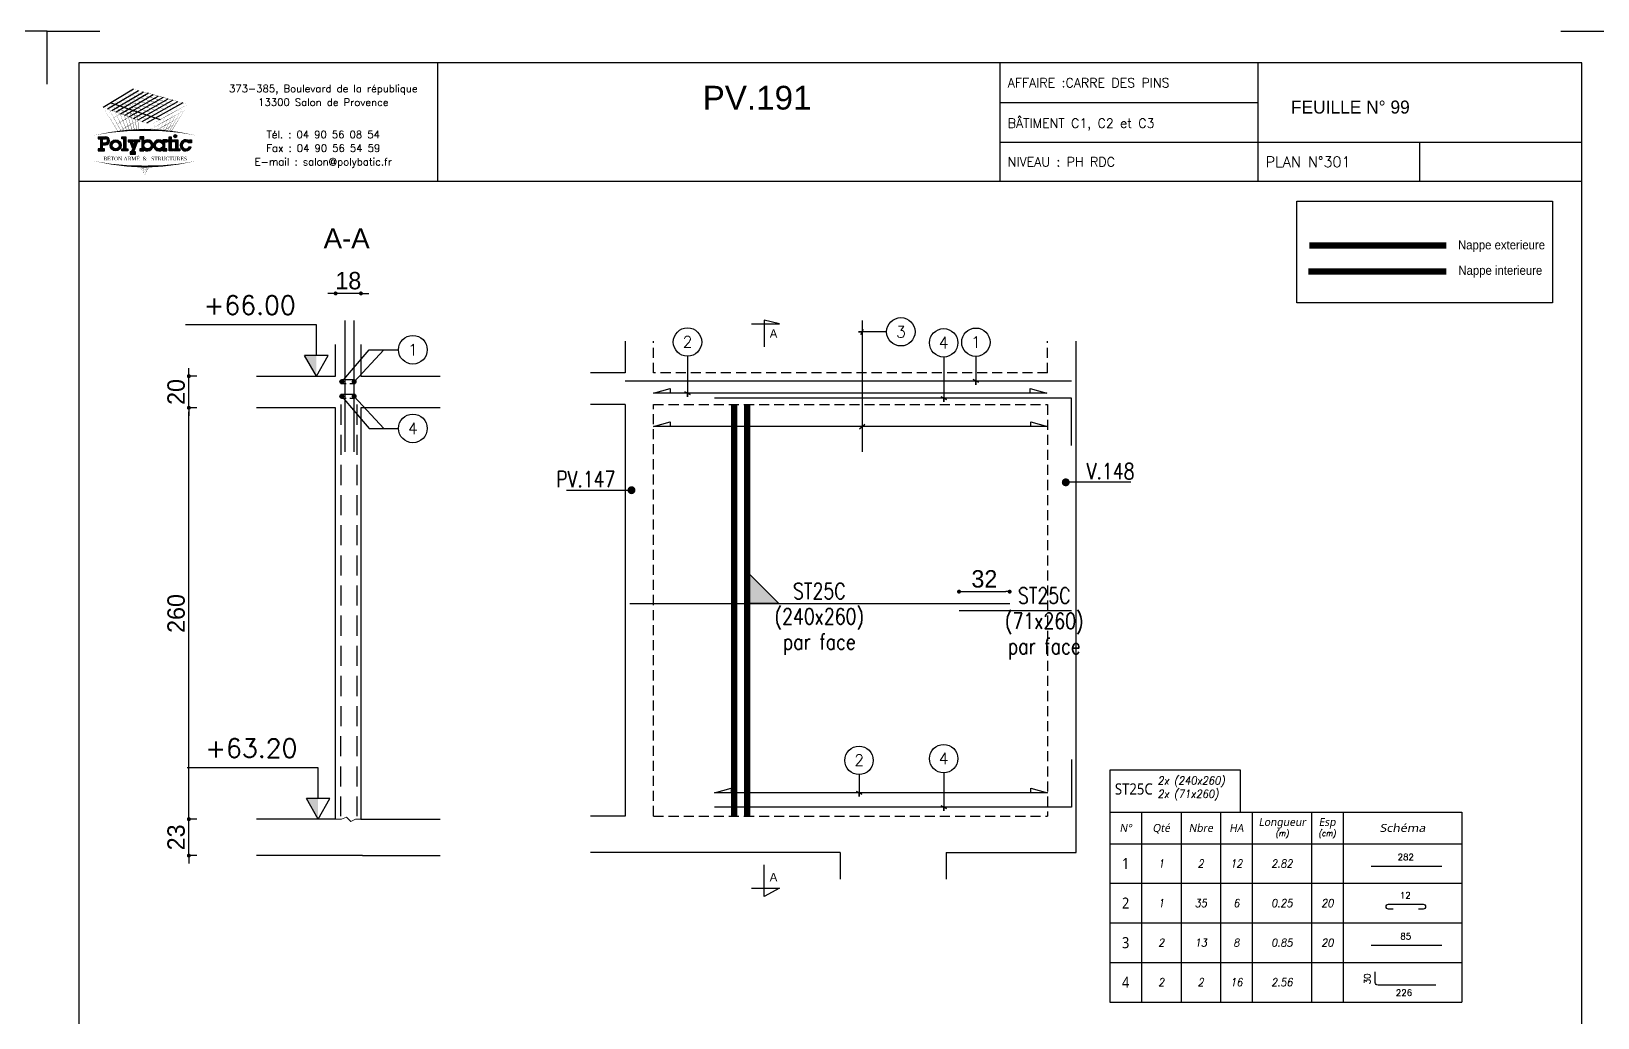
# Model space of a CAD drawing. Header units: metres. Extents: x -5618 to 118954, y -306 to 4637.
# Drawn here: x 100476 to 101466, y 970 to 1594 of the extents above; entities that cross this region are included whole.
import ezdxf
from ezdxf.enums import TextEntityAlignment as Align

# ---------------------------------------------------------------- set-up
doc = ezdxf.new("R2010")
doc.units = ezdxf.units.M
doc.linetypes.add('CACHE', pattern=[9.525, 6.35, -3.175])
doc.linetypes.add('CACHEX2', pattern=[19.05, 12.7, -6.35])
for name, color, linetype in [('COTATION', 1, 'Continuous'), ('GO-CARTOUCHE', 7, 'Continuous'), ('GO-FER-HA', 140, 'Continuous'), ('GO-TEXTE', 9, 'Continuous'), ('GO-TEXTE-FER', 3, 'Continuous'), ('K_ENT_M_Building_V.76', 7, 'Continuous'), ('STR_COTATION', 1, 'Continuous'), ('STR_TS', 22, 'Continuous'), ('STR_TS_TXT', 7, 'Continuous'), ('STR_VOI-POT', 6, 'Continuous')]:
    doc.layers.add(name, color=color, linetype=linetype)
doc.layers.add('Kofragna_forma', color=7, linetype='Continuous', lineweight=70)
doc.styles.add('ARIAL', font='ARIAL.TTF')
doc.styles.add('GrDimensions', font='simplex.shx')
doc.styles.add('Lucida', font='LSANSI.TTF')
doc.styles.add('POLYBATIC', font='TIMES.TTF')
doc.styles.add('schéma', font='simplex.shx')
doc.styles.add('Tableau', font='romans.shx', dxfattribs={"width": 0.9, "oblique": 10})
doc.styles.add('Tableau2', font='trebuc.TTF', dxfattribs={"width": 0.9, "oblique": 10})
doc.styles.add('TEXTE', font='romans.shx')
doc.styles.add('TEXTE TS', font='romans.shx', dxfattribs={"width": 0.7, "oblique": 15})
doc.styles.add('TEXTEBA', font='ARIAL.TTF')
doc.dimstyles.new('COUPE-20', dxfattribs={"dimscale": 0.5, "dimtxt": 22, "dimasz": 5, "dimexe": 0.05, "dimexo": 0, "dimgap": 5, "dimtad": 1, "dimdec": 0, "dimdsep": 46, "dimtxsty": 'Standard', "dimblk1": 'DOT', "dimblk2": 'DOT', "dimsah": 1, "dimcen": 0, "dimdle": 150, "dimclrd": 1, "dimclre": 1, "dimclrt": 7, "dimadec": 0, "dimazin": 0, "dimtfac": 1, "dimtdec": 0, "dimtix": 1, "dimtmove": 2, "dimatfit": 3, "dimldrblk": 'DOT', "dimfxl": 0, "dimtvp": 1, "dimtolj": 1, "dimtzin": 0, "dimarcsym": 0})

# ---------------------------------------------------------------- blocks, each defined once
blk = doc.blocks.new('A$C492E529B')
for color, points in [(140, [(1.413, 0.725, 1), (1.563, 0.725, 1)]), (256, [(-0.938, 0.7), (-1.138, 0.7), (-1.138, 0.6), (-1.038, 0.6), (-1.038, 0.1), (-1.138, 0.1), (-1.138, 0), (-0.838, 0), (-0.838, 0.1), (-0.938, 0.1)]), (256, [(-0.367, 0.45), (-0.268, 0.45), (-0.268, 0.55), (-0.523, 0.55), (-0.523, 0.45), (-0.473, 0.45), (-0.543, 0.253), (-0.612, 0.45), (-0.562, 0.45), (-0.562, 0.55), (-0.818, 0.55), (-0.818, 0.45), (-0.718, 0.45), (-0.595, 0.101), (-0.648, -0.05), (-0.718, -0.05), (-0.718, -0.15), (-0.468, -0.15), (-0.468, -0.05), (-0.543, -0.05)]), (256, [(1.393, 0.55), (1.292, 0.55), (1.292, 0.7), (1.193, 0.7), (1.193, 0.55), (1.093, 0.55), (1.093, 0.45), (1.193, 0.45), (1.193, 0), (1.393, 0), (1.393, 0.1), (1.292, 0.1), (1.292, 0.45), (1.393, 0.45)]), (256, [(1.613, 0.55), (1.413, 0.55), (1.413, 0.45), (1.513, 0.45), (1.513, 0.1), (1.413, 0.1), (1.413, 0), (1.712, 0), (1.712, 0.1), (1.613, 0.1)]), (256, [(2.13, 0.4), (2.283, 0.4), (2.283, 0.55), (2.183, 0.55), (2.183, 0.487, 3.359496), (2.272, 0.2), (2.166, 0.2, -3.125802)])]:
    blk.add_hatch(color=color).paths.add_polyline_path(points)
h = blk.add_hatch(color=256)
h.paths.add_polyline_path([(-1.983, 0.1), (-2.083, 0.1), (-2.083, 0.3), (-1.933, 0.3, 1), (-1.933, 0.7), (-2.283, 0.7), (-2.283, 0.6), (-2.183, 0.6), (-2.183, 0.1), (-2.283, 0.1), (-2.283, 0), (-1.983, 0)])
h.paths.add_polyline_path([(-2.083, 0.4), (-2.083, 0.6), (-1.933, 0.6, -1), (-1.933, 0.4)], flags=16)
h = blk.add_hatch(color=256)
h.paths.add_polyline_path([(-1.158, 0.275, 1), (-1.708, 0.275, 1)])
h.paths.add_polyline_path([(-1.608, 0.275, -1), (-1.258, 0.275, -1)], flags=16)
h = blk.add_hatch(color=256)
h.paths.add_polyline_path([(-0.047, 0.487), (-0.047, 0.7), (-0.248, 0.7), (-0.248, 0.6), (-0.147, 0.6), (-0.147, 0.1), (-0.248, 0.1), (-0.248, 0), (-0.047, 0), (-0.047, 0.063, 2.12132)])
h.paths.add_polyline_path([(-0.047, 0.275, -1), (0.303, 0.275, -1)], flags=16)
h = blk.add_hatch(color=256)
h.paths.add_polyline_path([(1.073, 0.1), (0.973, 0.1), (0.973, 0.45), (1.073, 0.45), (1.073, 0.55), (0.873, 0.55), (0.873, 0.487, 2.12132), (0.873, 0.063), (0.873, 0), (1.073, 0)])
h.paths.add_polyline_path([(0.523, 0.275, -1), (0.873, 0.275, -1)], flags=16)
for p, q in [((-0.595, 0.101), (-0.718, 0.45)), ((-0.648, -0.05), (-0.595, 0.101)), ((-0.543, 0.253), (-0.612, 0.45)), ((-0.543, -0.05), (-0.367, 0.45)), ((-0.543, 0.253), (-0.473, 0.45)), ((0.873, 0.55), (0.873, 0.487)), ((1.073, 0.55), (0.873, 0.55)), ((0.873, 0.063), (0.873, 0)), ((0.973, 0.1), (0.973, 0.45)), ((0.973, 0.45), (1.073, 0.45)), ((1.073, 0.1), (0.973, 0.1)), ((1.073, 0.45), (1.073, 0.55)), ((1.073, 0), (1.073, 0.1)), ((2.166, 0.2), (2.272, 0.2)), ((0.873, 0), (1.073, 0))]:
    blk.add_line(p, q)
for points in [[(-2.283, 0.7), (-1.933, 0.7)], [(-2.283, 0.7), (-2.283, 0.6), (-2.183, 0.6), (-2.183, 0.1), (-2.283, 0.1), (-2.283, 0), (-1.983, 0), (-1.983, 0.1), (-2.083, 0.1), (-2.083, 0.3), (-1.933, 0.3)], [(-2.083, 0.4), (-2.083, 0.6), (-1.933, 0.6)], [(-2.083, 0.4), (-1.933, 0.4)], [(-1.138, 0.7), (-0.938, 0.7), (-0.938, 0.1), (-0.838, 0.1), (-0.838, 0), (-1.138, 0), (-1.138, 0.1), (-1.038, 0.1), (-1.038, 0.6), (-1.138, 0.6), (-1.138, 0.7)], [(-0.818, 0.55), (-0.562, 0.55)], [(-0.818, 0.55), (-0.818, 0.45), (-0.718, 0.45)], [(-0.612, 0.45), (-0.562, 0.45), (-0.562, 0.55)], [(-0.523, 0.55), (-0.268, 0.55), (-0.268, 0.45), (-0.367, 0.45)], [(-0.473, 0.45), (-0.523, 0.45), (-0.523, 0.55)], [(-0.248, 0.7), (-0.248, 0.6), (-0.147, 0.6), (-0.147, 0.1), (-0.248, 0.1), (-0.248, 0), (-0.047, 0), (-0.047, 0.063)], [(-0.047, 0.487), (-0.047, 0.7), (-0.248, 0.7)], [(1.093, 0.55), (1.193, 0.55), (1.193, 0.7), (1.292, 0.7), (1.292, 0.55), (1.393, 0.55), (1.393, 0.45), (1.292, 0.45), (1.292, 0.1), (1.393, 0.1), (1.393, 0), (1.193, 0), (1.193, 0.45), (1.093, 0.45)], [(1.093, 0.45), (1.093, 0.55)], [(1.413, 0.45), (1.413, 0.55), (1.613, 0.55), (1.613, 0.1), (1.712, 0.1), (1.712, 0), (1.413, 0), (1.413, 0.1), (1.513, 0.1), (1.513, 0.45), (1.413, 0.45)], [(2.183, 0.487), (2.183, 0.55), (2.283, 0.55), (2.283, 0.4), (2.13, 0.4)], [(-0.648, -0.05), (-0.718, -0.05), (-0.718, -0.15), (-0.468, -0.15), (-0.468, -0.05), (-0.543, -0.05)]]:
    blk.add_lwpolyline(points)
at = {"color": 140}
blk.add_circle((1.488, 0.725), 0.075, dxfattribs=at)
for centre, radius in [((-1.433, 0.275), 0.275), ((-1.433, 0.275), 0.175), ((0.128, 0.275), 0.175), ((0.698, 0.275), 0.175)]:
    blk.add_circle(centre, radius)
for centre, radius, start, end in [((-1.933, 0.5), 0.2, 270, 90), ((-1.933, 0.5), 0.1, 270, 90), ((0.128, 0.275), 0.275, 230.4788, 129.5212), ((0.698, 0.275), 0.275, 50.4788, 309.5212), ((2.008, 0.275), 0.275, 50.4788, 344.17338), ((2.008, 0.275), 0.175, 45.58469, 334.62307)]:
    blk.add_arc(centre, radius, start, end)
blk = doc.blocks.new('POLYBATIC')
at = {"color": 140}
for p, q in [((-0.43, 3.281), (-1.602, 2.578)), ((-1.435, 2.518), (-0.241, 3.228)), ((-1.268, 2.457), (-0.053, 3.175)), ((0.135, 3.121), (-1.101, 2.397)), ((-0.934, 2.337), (0.323, 3.068)), ((-0.767, 2.276), (0.511, 3.015)), ((-1.309, 2.754), (0.586, 2.109)), ((0.7, 2.962), (-0.6, 2.216)), ((-0.433, 2.156), (0.888, 2.908)), ((1.076, 2.855), (-0.266, 2.095)), ((-0.099, 2.035), (1.264, 2.802)), ((1.452, 2.749), (0.067, 1.974))]:
    blk.add_line(p, q, dxfattribs=at)
for points in [[(-1.016, 2.93, 0.0156, 0, 0), (-0.43, 3.281, 0, 0, 0)], [(0.122, 2.71, 0.0156, 0, 0), (-0.869, 3.018, 0, 0, 0)], [(-0.491, 1.706, 0.0136, 0, 0), (-0.869, 3.018, 0, 0, 0)], [(-0.838, 2.873, 0.0156, 0, 0), (-0.241, 3.228, 0, 0, 0)], [(0.283, 2.803, 0.0156, 0, 0), (-0.723, 3.105, 0, 0, 0)], [(-0.398, 1.71, 0.014, 0, 0), (-0.723, 3.105, 0, 0, 0)], [(-0.661, 2.816, 0.0156, 0, 0), (-0.053, 3.175, 0, 0, 0)], [(0.444, 2.896, 0.0156, 0, 0), (-0.576, 3.193, 0, 0, 0)], [(-0.309, 1.714, 0.0145, 0, 0), (-0.576, 3.193, 0, 0, 0)], [(-0.483, 2.759, 0.0156, 0, 0), (0.135, 3.121, 0, 0, 0)], [(0.605, 2.988, 0.0156, 0, 0), (-0.43, 3.281, 0, 0, 0)], [(-0.225, 1.716, 0.0149, 0, 0), (-0.43, 3.281, 0, 0, 0)], [(-0.305, 2.702, 0.0156, 0, 0), (0.323, 3.068, 0, 0, 0)], [(-0.128, 2.646, 0.0156, 0, 0), (0.511, 3.015, 0, 0, 0)], [(-1.602, 2.578, 0, 0.0156, 0), (-1.016, 2.93, 0, 0, 0)], [(-0.684, 2.246, 0.0156, 0, 0), (-1.602, 2.578, 0, 0, 0)], [(-1.031, 1.66, 0.0111, 0, 0), (-1.602, 2.578, 0, 0, 0)], [(-1.456, 2.344, 0, 0.0156, 0), (-0.923, 2.663, 0, 0, 0)], [(-0.522, 2.339, 0.0156, 0, 0), (-1.455, 2.666, 0, 0, 0)], [(-0.913, 1.673, 0.0116, 0, 0), (-1.455, 2.666, 0, 0, 0)], [(-1.435, 2.518, 0, 0.0156, 0), (-0.838, 2.873, 0, 0, 0)], [(-1.31, 2.109, 0, 0.0156, 0), (-0.831, 2.397, 0, 0, 0)], [(-0.361, 2.432, 0.0156, 0, 0), (-1.309, 2.754, 0, 0, 0)], [(-0.8, 1.684, 0.0121, 0, 0), (-1.309, 2.754, 0, 0, 0)], [(-1.268, 2.457, 0, 0.0156, 0), (-0.661, 2.816, 0, 0, 0)], [(-0.2, 2.524, 0.0156, 0, 0), (-1.162, 2.842, 0, 0, 0)], [(-0.692, 1.693, 0.0126, 0, 0), (-1.162, 2.842, 0, 0, 0)], [(-1.101, 2.397, 0, 0.0156, 0), (-0.483, 2.759, 0, 0, 0)], [(-0.039, 2.617, 0.0156, 0, 0), (-1.016, 2.93, 0, 0, 0)], [(-0.589, 1.7, 0.0131, 0, 0), (-1.016, 2.93, 0, 0, 0)], [(-0.934, 2.337, 0, 0.0156, 0), (-0.305, 2.702, 0, 0, 0)], [(-0.391, 2.983, 0, 0.0156, 0), (-0.923, 2.663, 0, 0, 0)], [(-0.352, 2.685, 0, 0.0156, 0), (-0.831, 2.397, 0, 0, 0)], [(-0.767, 2.276, 0, 0.0156, 0), (-0.128, 2.646, 0, 0, 0)], [(-0.6, 2.216, 0, 0.0156, 0), (0.05, 2.589, 0, 0, 0)], [(-0.433, 2.156, 0, 0.0156, 0), (0.227, 2.532, 0, 0, 0)], [(0.586, 2.109, 0, 0.0156, 0), (-0.361, 2.432, 0, 0, 0)], [(-0.266, 2.095, 0, 0.0156, 0), (0.405, 2.475, 0, 0, 0)], [(0.762, 2.207, 0, 0.0156, 0), (-0.2, 2.524, 0, 0, 0)], [(-0.099, 2.035, 0, 0.0156, 0), (0.582, 2.418, 0, 0, 0)], [(0.937, 2.305, 0, 0.0156, 0), (-0.039, 2.617, 0, 0, 0)], [(0.05, 2.589, 0.0156, 0, 0), (0.7, 2.962, 0, 0, 0)], [(1.113, 2.402, 0, 0.0156, 0), (0.122, 2.71, 0, 0, 0)], [(0.227, 2.532, 0.0156, 0, 0), (0.888, 2.908, 0, 0, 0)], [(1.289, 2.5, 0, 0.0156, 0), (0.283, 2.803, 0, 0, 0)], [(0.405, 2.475, 0.0156, 0, 0), (1.076, 2.855, 0, 0, 0)], [(1.465, 2.598, 0, 0.0156, 0), (0.444, 2.896, 0, 0, 0)], [(0.582, 2.418, 0.0156, 0, 0), (1.264, 2.802, 0, 0, 0)], [(1.641, 2.695, 0, 0.0156, 0), (0.605, 2.988, 0, 0, 0)], [(0.76, 2.362, 0.0156, 0, 0), (1.452, 2.749, 0, 0, 0)], [(0.781, 1.685, 0.00933, 0, 0), (1.113, 2.402, 0, 0, 0)], [(0.852, 2.095, 0.0156, 0, 0), (1.491, 2.45, 0, 0, 0)], [(0.865, 1.678, 0.0103, 0, 0), (1.289, 2.5, 0, 0, 0)], [(0.937, 2.305, 0.0156, 0, 0), (1.641, 2.695, 0, 0, 0)], [(0.942, 1.67, 0.0112, 0, 0), (1.465, 2.598, 0, 0, 0)], [(1.012, 1.663, 0.012, 0, 0), (1.641, 2.695, 0, 0, 0)], [(-1.165, 1.875, 0, 0.0156, 0), (-0.739, 2.131, 0, 0, 0)], [(-1.019, 1.641, 0, 0.0156, 0), (-0.646, 1.864, 0, 0, 0)], [(-0.312, 2.386, 0, 0.0156, 0), (-0.739, 2.131, 0, 0, 0)], [(0.234, 1.914, 0, 0.0156, 0), (-0.684, 2.246, 0, 0, 0)], [(-0.273, 2.088, 0, 0.0156, 0), (-0.646, 1.864, 0, 0, 0)], [(0.41, 2.012, 0, 0.0156, 0), (-0.522, 2.339, 0, 0, 0)], [(0.067, 1.974, 0, 0.0156, 0), (0.76, 2.362, 0, 0, 0)], [(0.213, 1.74, 0, 0.0156, 0), (0.852, 2.095, 0, 0, 0)], [(0.21, 1.716, 0.00323, 0, 0), (0.234, 1.914, 0, 0, 0)], [(0.234, 1.914, 0, 0.0156, 0), (0.937, 2.305, 0, 0, 0)], [(0.349, 1.712, 0.00465, 0, 0), (0.41, 2.012, 0, 0, 0)], [(0.447, 1.708, 0.00693, 0.0156, 0), (0.767, 1.886, 0, 0, 0)], [(0.474, 1.706, 0.00597, 0, 0), (0.586, 2.109, 0, 0, 0)], [(0.587, 1.7, 0.00718, 0, 0), (0.762, 2.207, 0, 0, 0)], [(0.68, 1.675, 0.0156, 0, 0), (1.193, 1.96, 0, 0, 0)], [(0.689, 1.693, 0.0083, 0, 0), (0.937, 2.305, 0, 0, 0)], [(0.765, 1.884, 0.0156, 0, 0), (1.342, 2.205, 0, 0, 0)], [(-1.953, 1.508, 0, 0.0781, -0.053843), (0, 1.719, 0, 0, 0)], [(-0.234, 1.79, 0, 0.00638, 0), (-0.365, 1.711, 0, 0.00638, 0)], [(1.953, 1.508, 0, 0.0781, 0.053843), (0, 1.719, 0, 0, 0)], [(0.96, 1.668, 0.00293, 0, 0), (1.044, 1.715, 0, 0, 0)], [(-1.953, 0.523, 0, 0.0781, 0.053843), (0, 0.312, 0, 0, 0)], [(0, 0, 0, 0.00381, 0), (-0.195, 0.315, 0, 0.00381, 0)], [(0, 0, 0, 0.00368, 0), (-0.171, 0.314, 0, 0.00368, 0)], [(0, 0, 0, 0.00356, 0), (-0.149, 0.314, 0, 0.00356, 0)], [(0, 0, 0, 0.00345, 0), (-0.128, 0.313, 0, 0.00345, 0)], [(0, 0, 0, 0.00334, 0), (-0.109, 0.313, 0, 0.00334, 0)], [(0, 0, 0, 0.00324, 0), (-0.09, 0.313, 0, 0.00324, 0)], [(0, 0, 0, 0.00315, 0), (-0.073, 0.313, 0, 0.00315, 0)], [(0, 0, 0, 0.00306, 0), (-0.056, 0.313, 0, 0.00306, 0)], [(0, 0, 0, 0.00306, 0), (-0.056, 0.313, 0, 0.00306, 0)], [(0, 0, 0, 0.00298, 0), (-0.041, 0.313, 0, 0.00298, 0)], [(1.953, 0.523, 0, 0.0781, -0.053843), (0, 0.312, 0, 0, 0)], [(0, 0, 0, 0.0051, 0), (0.038, 0.313, 0, 0.0051, 0)], [(0, 0, 0, 0.00425, 0), (0.127, 0.313, 0, 0.00425, 0)], [(0, 0, 0, 0.00408, 0), (0.145, 0.314, 0, 0.00408, 0)], [(0, 0, 0, 0.00392, 0), (0.162, 0.314, 0, 0.00392, 0)], [(0, 0, 0, 0.00378, 0), (0.177, 0.314, 0, 0.00378, 0)], [(0, 0, 0, 0.00365, 0), (0.191, 0.315, 0, 0.00365, 0)], [(0, 0, 0, 0.00486, 0), (0.064, 0.313, 0, 0.00486, 0)], [(0, 0, 0, 0.00464, 0), (0.087, 0.313, 0, 0.00464, 0)], [(0, 0, 0, 0.00443, 0), (0.108, 0.313, 0, 0.00443, 0)]]:
    blk.add_lwpolyline(points, format="xyseb", dxfattribs=at)
at = {"color": 5, "xscale": 0.78125, "yscale": 0.78125, "zscale": 0.78125}
blk.add_blockref('A$C492E529B', (0, 0.91), dxfattribs=at)
at = {"lineweight": 60, "style": 'POLYBATIC'}
for s, p in [('BÉTON ARMÉ', (-1.587, 0.547)), ('STRUCTURES', (0.24, 0.547))]:
    blk.add_text(s, height=0.1406, dxfattribs=at).set_placement(p)
at = {"color": 140, "style": 'POLYBATIC'}
blk.add_text('&', height=0.141, dxfattribs=at).set_placement((0, 0.547), align=Align.CENTER)
blk = doc.blocks.new('ime')
at = {"layer": 'COTATION', "const_width": 2.5}
blk.add_lwpolyline([(1.25, 0, -1), (-1.25, 0, -1)], format="xyb", close=True, dxfattribs=at)
at = {"layer": 'COTATION'}
blk.add_lwpolyline([(41.09, 0), (0, 0)], dxfattribs=at)
at = {"layer": 'COTATION', "color": 7, "style": 'TEXTE TS', "width": 0.8}
blk.add_attdef('NAME', (9.08, 2), '', height=10, dxfattribs=at)
blk = doc.blocks.new('_DOT')
at = {"color": 0, "linetype": 'ByBlock'}
blk.add_line((-0.5, 0), (-1, 0), dxfattribs=at)
at = {"color": 0, "linetype": 'ByBlock', "const_width": 0.5}
blk.add_lwpolyline([(-0.25, 0, 1), (0.25, 0, 1)], format="xyb", close=True, dxfattribs=at)
blk = doc.blocks.new('*D1268')
at = {"layer": 'COTATION', "color": 1, "lineweight": -2, "ltscale": 4.5}
for p, q in [((100575.75, 1098.29), (100575.75, 1100.79)), ((100580.75, 1095.79), (100575.73, 1095.79)), ((100575.75, 1072.79), (100575.75, 1095.79)), ((100580.75, 1072.79), (100575.73, 1072.79)), ((100575.75, 1070.29), (100575.75, 1067.79))]:
    blk.add_line(p, q, dxfattribs=at)
at = {"layer": 'DEFPOINTS', "color": 0, "lineweight": -3, "ltscale": 4.5}
for p in [(100575.75, 1095.79), (100618.53, 1095.79), (100618.53, 1072.79)]:
    blk.add_point(p, dxfattribs=at)
at = {"layer": 'COTATION', "color": 1, "lineweight": -2, "ltscale": 4.5, "xscale": 2.5, "yscale": 2.5, "zscale": 2.5}
for p, rotation in [((100575.75, 1095.79), 270), ((100575.75, 1072.79), 90)]:
    blk.add_blockref('_DOT', p, dxfattribs=dict(at, rotation=rotation))
at = {"layer": 'COTATION', "color": 7, "lineweight": -3, "ltscale": 4.5, "insert": (100567.75, 1084.29), "char_height": 11, "attachment_point": 5, "rotation": 90}
blk.add_mtext('\\A1;23', dxfattribs=at)
blk = doc.blocks.new('*D1269')
at = {"layer": 'COTATION', "color": 1, "lineweight": -2, "ltscale": 4.5}
for p, q in [((100580.75, 1355.79), (100575.73, 1355.79)), ((100575.75, 1098.29), (100575.75, 1353.29)), ((100580.75, 1095.79), (100575.73, 1095.79))]:
    blk.add_line(p, q, dxfattribs=at)
at = {"layer": 'DEFPOINTS', "color": 0, "lineweight": -3, "ltscale": 4.5}
for p in [(100575.75, 1355.79), (100618.53, 1355.79), (100618.53, 1095.79)]:
    blk.add_point(p, dxfattribs=at)
at = {"layer": 'COTATION', "color": 1, "lineweight": -2, "ltscale": 4.5, "xscale": 2.5, "yscale": 2.5, "zscale": 2.5}
for p, rotation in [((100575.75, 1355.79), 90), ((100575.75, 1095.79), 270)]:
    blk.add_blockref('_DOT', p, dxfattribs=dict(at, rotation=rotation))
at = {"layer": 'COTATION', "color": 7, "lineweight": -3, "ltscale": 4.5, "insert": (100567.75, 1225.79), "char_height": 11, "attachment_point": 5, "rotation": 90}
blk.add_mtext('\\A1;260', dxfattribs=at)
blk = doc.blocks.new('*D1270')
at = {"layer": 'COTATION', "color": 1, "lineweight": -2, "ltscale": 4.5}
for p, q in [((100575.75, 1378.29), (100575.75, 1380.79)), ((100580.75, 1375.79), (100575.73, 1375.79)), ((100575.75, 1355.79), (100575.75, 1375.79)), ((100580.75, 1355.79), (100575.73, 1355.79)), ((100575.75, 1353.29), (100575.75, 1350.79))]:
    blk.add_line(p, q, dxfattribs=at)
at = {"layer": 'DEFPOINTS', "color": 0, "lineweight": -3, "ltscale": 4.5}
for p in [(100575.75, 1375.79), (100618.53, 1375.79), (100618.53, 1355.79)]:
    blk.add_point(p, dxfattribs=at)
at = {"layer": 'COTATION', "color": 1, "lineweight": -2, "ltscale": 4.5, "xscale": 2.5, "yscale": 2.5, "zscale": 2.5}
for p, rotation in [((100575.75, 1375.79), 270), ((100575.75, 1355.79), 90)]:
    blk.add_blockref('_DOT', p, dxfattribs=dict(at, rotation=rotation))
at = {"layer": 'COTATION', "color": 7, "lineweight": -3, "ltscale": 4.5, "insert": (100567.75, 1365.79), "char_height": 11, "attachment_point": 5, "rotation": 90}
blk.add_mtext('\\A1;20', dxfattribs=at)
blk = doc.blocks.new('*D1271')
at = {"layer": 'DEFPOINTS', "color": 0, "lineweight": -3, "ltscale": 4.5}
for p in [(100668.53, 1428.07), (100668.53, 1395.79, 187.69), (100684.53, 1395.79, 187.69)]:
    blk.add_point(p, dxfattribs=at)
at = {"layer": 'STR_COTATION', "color": 1, "lineweight": -2, "ltscale": 4.5}
for p, q in [((100666.03, 1428.07), (100663.53, 1428.07)), ((100668.53, 1428.08), (100668.53, 1428.09)), ((100684.53, 1428.07), (100668.53, 1428.07)), ((100684.53, 1428.08), (100684.53, 1428.09)), ((100687.03, 1428.07), (100689.53, 1428.07))]:
    blk.add_line(p, q, dxfattribs=at)
at = {"layer": 'STR_COTATION', "color": 1, "lineweight": -2, "ltscale": 4.5, "xscale": 2.5, "yscale": 2.5, "zscale": 2.5}
blk.add_blockref('_DOT', (100668.53, 1428.07), dxfattribs=at)
at = {"layer": 'STR_COTATION', "color": 1, "lineweight": -2, "ltscale": 4.5, "xscale": 2.5, "yscale": 2.5, "zscale": 2.5, "rotation": 180}
blk.add_blockref('_DOT', (100684.53, 1428.07), dxfattribs=at)
at = {"layer": 'STR_COTATION', "color": 7, "lineweight": -3, "ltscale": 4.5, "insert": (100676.53, 1436.07), "char_height": 11, "attachment_point": 5}
blk.add_mtext('\\A1;18', dxfattribs=at)
blk = doc.blocks.new('Barre libre')
at = {"layer": 'GO-TEXTE-FER'}
for p, q in [((0, 0), (0, -1)), ((0, 0), (8.9, 0)), ((0.8, 0), (0.8, -1)), ((1.8, 0), (1.8, -1)), ((2.8, 0), (2.8, -1)), ((3.6, 0), (3.6, -1)), ((5.1, 0), (5.1, -1)), ((5.9, 0), (5.9, -1)), ((8.9, 0), (8.9, -1)), ((0, -1), (8.9, -1))]:
    blk.add_line(p, q, dxfattribs=at)
at = {"layer": 'GO-TEXTE-FER', "color": 1}
blk.add_line((6.603, -0.563), (8.394, -0.563), dxfattribs=at)
at = {"layer": 'GO-TEXTE-FER', "style": 'Tableau2', "width": 0.9}
blk.add_attdef('NUMERO', text='', height=0.28, dxfattribs=at).set_placement((0.4, -0.5), align=Align.MIDDLE_CENTER)
at = {"layer": 'GO-TEXTE-FER', "color": 1, "style": 'Tableau'}
blk.add_attdef('Longueur', text='', height=0.16, dxfattribs=at).set_placement((7.481, -0.336), align=Align.MIDDLE_CENTER)
at = {"layer": 'GO-TEXTE-FER', "style": 'Tableau', "oblique": 10, "width": 0.9}
for tag, p in [('QUANTITE', (1.3, -0.5)), ('NOMBRE', (2.3, -0.5)), ('NUANCE', (3.2, -0.5)), ('LONGUEUR', (4.35, -0.5)), ('ESPACEMENTS', (5.5, -0.5))]:
    blk.add_attdef(tag, text='', height=0.2, dxfattribs=at).set_placement(p, align=Align.MIDDLE_CENTER)
blk = doc.blocks.new('Désignation')
at = {"layer": 'GO-TEXTE-FER'}
for p, q in [((0, 0.8), (8.9, 0.8)), ((0, 0.8), (0, 0)), ((0.8, 0.8), (0.8, 0)), ((1.8, 0.8), (1.8, 0)), ((2.8, 0.8), (2.8, 0)), ((3.6, 0.8), (3.6, 0)), ((5.1, 0.8), (5.1, 0)), ((5.9, 0.8), (5.9, 0)), ((8.9, 0.8), (8.9, 0)), ((0, 0), (8.9, 0))]:
    blk.add_line(p, q, dxfattribs=at)
at = {"layer": 'GO-TEXTE-FER', "style": 'Tableau2', "oblique": 10}
for s, p in [('N°', (0.4, 0.4)), ('Qté', (1.3, 0.4)), ('Nbre', (2.3, 0.4)), ('HA', (3.2, 0.4)), ('Longueur', (4.356, 0.55)), ('Esp', (5.494, 0.55))]:
    blk.add_text(s, height=0.2, dxfattribs=at).set_placement(p, align=Align.MIDDLE_CENTER)
at = {"layer": 'GO-TEXTE-FER', "style": 'Tableau2', "oblique": 10, "width": 1.2}
blk.add_text('Schéma', height=0.2, dxfattribs=at).set_placement((7.4, 0.4), align=Align.MIDDLE_CENTER)
at = {"layer": 'GO-TEXTE-FER', "color": 7, "style": 'Tableau', "oblique": 10, "width": 0.9}
for s, p in [('(m)', (4.356, 0.265)), ('(cm)', (5.494, 0.265))]:
    blk.add_text(s, height=0.15, dxfattribs=at).set_placement(p, align=Align.MIDDLE_CENTER)
blk = doc.blocks.new('Epingle')
at = {"layer": 'GO-TEXTE-FER'}
for p, q in [((0, 0), (0, -1)), ((0, 0), (8.9, 0)), ((0.8, 0), (0.8, -1)), ((1.8, 0), (1.8, -1)), ((2.8, 0), (2.8, -1)), ((3.6, 0), (3.6, -1)), ((5.1, 0), (5.1, -1)), ((5.9, 0), (5.9, -1)), ((8.9, 0), (8.9, -1)), ((0, -1), (8.9, -1))]:
    blk.add_line(p, q, dxfattribs=at)
at = {"layer": 'GO-TEXTE-FER', "color": 1}
blk.add_lwpolyline([(7.162, -0.65), (7.042, -0.65, -1), (7.042, -0.53), (7.922, -0.53, -1), (7.922, -0.65), (7.802, -0.65)], format="xyb", dxfattribs=at)
at = {"layer": 'GO-TEXTE-FER', "style": 'Tableau2', "width": 0.9}
blk.add_attdef('NUMERO', text='', height=0.28, dxfattribs=at).set_placement((0.4, -0.5), align=Align.MIDDLE_CENTER)
at = {"layer": 'GO-TEXTE-FER', "color": 1, "style": 'Tableau'}
blk.add_attdef('Longueur', text='', height=0.16, dxfattribs=at).set_placement((7.469, -0.303), align=Align.MIDDLE_CENTER)
at = {"layer": 'GO-TEXTE-FER', "style": 'Tableau', "oblique": 10, "width": 0.9}
for tag, p in [('QUANTITE', (1.3, -0.5)), ('NOMBRE', (2.3, -0.5)), ('NUANCE', (3.2, -0.5)), ('LONGUEUR', (4.35, -0.5)), ('ESPACEMENTS', (5.5, -0.5))]:
    blk.add_attdef(tag, text='', height=0.2, dxfattribs=at).set_placement(p, align=Align.MIDDLE_CENTER)
blk = doc.blocks.new('mrega')
at = {"layer": 'STR_TS_TXT', "style": 'TEXTE TS', "width": 0.8}
for tag, p in [('ST10', (14.48, 0)), ('DIM', (14.48, -16)), ('NOTE', (14.48, -32))]:
    blk.add_attdef(tag, text='', height=10, dxfattribs=at).set_placement(p, align=Align.CENTER)
blk = doc.blocks.new('A$C6F247267')
blk.add_hatch(color=256).paths.add_polyline_path([(0, -0.2), (-0.2, 0), (0, 0)])
blk.add_lwpolyline([(-0.2, 0), (0, 0), (0, -0.2), (-0.2, 0)])
blk = doc.blocks.new('*D1371')
at = {"layer": 'DEFPOINTS', "color": 0, "linetype": 'ByBlock', "lineweight": -3, "ltscale": 4.5}
for p in [(101094.5, 1239.6), (101062.5, 1227.66, 281.53), (101094.5, 1232.1, 281.53)]:
    blk.add_point(p, dxfattribs=at)
at = {"layer": 'STR_COTATION', "color": 1, "linetype": 'ByBlock', "lineweight": -2, "ltscale": 4.5}
for p, q in [((101062.5, 1239.63), (101062.5, 1239.63)), ((101065, 1239.6), (101092, 1239.6)), ((101094.5, 1239.63), (101094.5, 1239.63))]:
    blk.add_line(p, q, dxfattribs=at)
at = {"layer": 'STR_COTATION', "color": 1, "linetype": 'ByBlock', "lineweight": -2, "ltscale": 4.5, "xscale": 2.5, "yscale": 2.5, "zscale": 2.5, "rotation": 180}
blk.add_blockref('_DOT', (101062.5, 1239.6), dxfattribs=at)
at = {"layer": 'STR_COTATION', "color": 1, "linetype": 'ByBlock', "lineweight": -2, "ltscale": 4.5, "xscale": 2.5, "yscale": 2.5, "zscale": 2.5}
blk.add_blockref('_DOT', (101094.5, 1239.6), dxfattribs=at)
at = {"layer": 'STR_COTATION', "color": 7, "linetype": 'ByBlock', "lineweight": -3, "ltscale": 4.5, "insert": (101078.5, 1247.6), "char_height": 11, "attachment_point": 5}
blk.add_mtext('\\A1;32', dxfattribs=at)
blk = doc.blocks.new('1cr90')
at = {"layer": 'GO-TEXTE-FER'}
for p, q in [((0, 0), (0, -1)), ((0, 0), (8.9, 0)), ((0.8, 0), (0.8, -1)), ((1.8, 0), (1.8, -1)), ((2.8, 0), (2.8, -1)), ((3.6, 0), (3.6, -1)), ((5.1, 0), (5.1, -1)), ((5.9, 0), (5.9, -1)), ((8.9, 0), (8.9, -1)), ((0, -1), (8.9, -1))]:
    blk.add_line(p, q, dxfattribs=at)
at = {"layer": 'GO-TEXTE-FER', "color": 1}
blk.add_lwpolyline([(8.24, -0.575), (6.78, -0.575, -0.414214), (6.71, -0.505), (6.71, -0.238)], format="xyb", dxfattribs=at)
at = {"layer": 'GO-TEXTE-FER', "color": 1, "style": 'Tableau'}
blk.add_attdef('Crosse gauche', text='', height=0.16, rotation=90, dxfattribs=at).set_placement((6.509, -0.416), align=Align.MIDDLE_CENTER)
at = {"layer": 'GO-TEXTE-FER', "style": 'Tableau2', "width": 0.9}
blk.add_attdef('NUMERO', text='', height=0.28, dxfattribs=at).set_placement((0.4, -0.5), align=Align.MIDDLE_CENTER)
at = {"layer": 'GO-TEXTE-FER', "style": 'Tableau', "oblique": 10, "width": 0.9}
for tag, p in [('QUANTITE', (1.3, -0.5)), ('NOMBRE', (2.3, -0.5)), ('NUANCE', (3.2, -0.5)), ('LONGUEUR', (4.35, -0.5)), ('ESPACEMENTS', (5.5, -0.5))]:
    blk.add_attdef(tag, text='', height=0.2, dxfattribs=at).set_placement(p, align=Align.MIDDLE_CENTER)
at = {"layer": 'GO-TEXTE-FER', "color": 1, "style": 'Tableau'}
blk.add_attdef('LONGUEUR', text='', height=0.16, dxfattribs=at).set_placement((7.437, -0.765), align=Align.MIDDLE_CENTER)

msp = doc.modelspace()

# ---------------------------------------------------------------- linework, layer by layer
for p, q in [((101088.28, 1573.71), (101088.28, 1498.77)), ((101251.25, 1573.74), (101251.25, 1498.77)), ((101088.28, 1548.71), (101251.25, 1548.71)), ((101088.28, 1523.72), (101251.25, 1523.72)), ((101251.25, 1523.74), (101456.11, 1523.74)), ((101353.59, 1523.74), (101353.59, 1498.77))]:
    msp.add_line(p, q)
at = {"color": 7, "linetype": 'Continuous', "lineweight": -3}
for p, q in [((100663.7, 1388.79, 187.69), (100648.95, 1388.79, 187.69)), ((100656.33, 1375.79, 187.69), (100648.95, 1388.79, 187.69)), ((100663.7, 1388.79, 187.69), (100648.95, 1388.79, 187.69)), ((100656.33, 1375.79, 187.69), (100648.95, 1388.79, 187.69)), ((100656.33, 1375.79, 187.69), (100663.7, 1388.79, 187.69)), ((100656.33, 1375.79, 187.69), (100663.7, 1388.79, 187.69)), ((100664.76, 1108.79, 187.69), (100650.01, 1108.79, 187.69)), ((100657.38, 1095.79, 187.69), (100650.01, 1108.79, 187.69)), ((100664.76, 1108.79, 187.69), (100650.01, 1108.79, 187.69)), ((100657.38, 1095.79, 187.69), (100650.01, 1108.79, 187.69)), ((100657.38, 1095.79, 187.69), (100664.76, 1108.79, 187.69)), ((100657.38, 1095.79, 187.69), (100664.76, 1108.79, 187.69))]:
    msp.add_line(p, q, dxfattribs=at)
for points in [[(100486.2, 1560.38), (100486.2, 1593.71), (100452.87, 1593.71)], [(100486.2, 1560.38), (100486.2, 1593.71), (100519.53, 1593.71)], [(101442.78, 1593.71), (101476.11, 1593.71), (101476.11, 1560.38)], [(100732.85, 1573.71), (100732.85, 1498.77)], [(101456.11, 1498.77), (100506.2, 1498.77)]]:
    msp.add_lwpolyline(points)
msp.add_lwpolyline([(100506.2, 1573.71), (100506.2, 913.78), (101456.11, 913.78), (101456.11, 1573.71)], close=True)
at = {"lineweight": 18, "elevation": 187.69}
msp.add_lwpolyline([(100684.53, 1095.79), (100681.06, 1095.79), (100678.04, 1094.36), (100675.29, 1097.13), (100672.13, 1095.79), (100668.53, 1095.79)], dxfattribs=at)
at = {"color": 7, "linetype": 'Continuous', "lineweight": -3}
for points in [[(100648.95, 1388.79, 187.69), (100656.33, 1375.79, 187.69), (100656.33, 1388.76, 187.69)], [(100648.95, 1388.79, 187.69), (100656.33, 1375.79, 187.69), (100656.33, 1388.76, 187.69)], [(100650.01, 1108.79, 187.69), (100657.38, 1095.79, 187.69), (100657.38, 1108.75, 187.69)], [(100650.01, 1108.79, 187.69), (100657.38, 1095.79, 187.69), (100657.38, 1108.75, 187.69)]]:
    msp.add_solid(points, dxfattribs=at)
at = {"layer": 'COTATION'}
msp.add_line((100999.62, 1342.49, 281.53), (101002.97, 1345.44, 281.53), dxfattribs=at)
for points, elevation in [([(101107.36, 1365.03), (101107.36, 1368.03), (101117.92, 1365.03), (100869.45, 1365.03), (100880.01, 1368.03), (100880.01, 1365.03)], 375.38), ([(101107.85, 1343.97), (101107.85, 1346.97), (101118.4, 1343.97), (100869.45, 1343.97), (100880.01, 1346.97), (100880.01, 1343.97)], 281.53), ([(101107.85, 1112.45), (101107.85, 1115.45), (101118.4, 1112.45), (100907.95, 1112.45), (100918.51, 1115.45), (100918.51, 1112.45)], 281.53)]:
    msp.add_lwpolyline(points, dxfattribs=dict(at, elevation=elevation))
at = {"layer": 'GO-FER-HA'}
for points, elevation in [([(100890.86, 1388.37, -512.322006), (100890.93, 1388.37), (100890.93, 1362.63), (100890.93, 1365.03), (100892.63, 1364.13), (100889.23, 1365.93)], 375.38), ([(101016.76, 1403.84, -512.322006), (101016.76, 1403.77), (100998.89, 1403.77), (101001.29, 1403.77), (101000.4, 1402.07), (101002.19, 1405.47)], 281.53), ([(101052.74, 1387.88, -512.322006), (101052.81, 1387.88), (101052.81, 1359.51), (101052.81, 1361.91), (101054.51, 1361.02), (101051.11, 1362.81)], 281.53), ([(101073.11, 1388.26, -512.322006), (101073.18, 1388.26), (101073.18, 1370.39), (101073.18, 1372.79), (101074.87, 1371.9), (101071.48, 1373.69)], 281.53), ([(100999.28, 1124, -512.322006), (100999.35, 1124), (100999.35, 1110.05), (100999.35, 1112.45), (101001.05, 1111.56), (100997.65, 1113.35)], 281.53), ([(101052.74, 1125.08, -512.322006), (101052.81, 1125.08), (101052.81, 1101.03), (101052.81, 1103.43), (101054.51, 1102.54), (101051.11, 1104.33)], 281.53)]:
    msp.add_lwpolyline(points, format="xyb", dxfattribs=dict(at, elevation=elevation))
at = {"layer": 'GO-FER-HA', "elevation": 93.84}
for points in [[(100672.54, 1372.22), (100689.68, 1392.46), (100708.27, 1392.46)], [(100680.24, 1372.22), (100699.02, 1392.46), (100708.27, 1392.46)], [(100672.54, 1363.01), (100689.68, 1342.77), (100708.27, 1342.77)], [(100680.24, 1363.01), (100699.02, 1342.77), (100708.27, 1342.77)]]:
    msp.add_lwpolyline(points, dxfattribs=at)
at = {"layer": 'GO-FER-HA'}
for centre in [(100717.33, 1392.46, 93.84), (100717.33, 1342.77, 93.84)]:
    msp.add_circle(centre, 9.06, dxfattribs=at)
at = {"layer": 'GO-TEXTE', "elevation": 281.53, "flags": 128}
for points in [[(100931.32, 1408.86), (100948.96, 1408.85), (100939.29, 1411.14), (100939.28, 1394.22)], [(100931.29, 1052.28), (100948.94, 1052.28), (100939.26, 1047), (100939.26, 1066.92)]]:
    msp.add_lwpolyline(points, dxfattribs=at)
at = {"layer": 'GO-TEXTE-FER', "elevation": 93.84}
msp.add_lwpolyline([(101157.79, 1100.25), (101240.29, 1100.25), (101240.29, 1126.68), (101157.79, 1126.68)], close=True, dxfattribs=at)
at = {"layer": 'K_ENT_M_Building_V.76', "color": 30, "linetype": 'Continuous', "lineweight": -3}
for p, q in [((100649.83, 1408.29, 187.69), (100573.68, 1408.29, 187.69)), ((100649.83, 1408.29, 187.69), (100573.68, 1408.29, 187.69)), ((100656.33, 1408.29, 187.69), (100649.83, 1408.29, 187.69)), ((100656.33, 1408.29, 187.69), (100649.83, 1408.29, 187.69)), ((100656.33, 1388.79, 187.69), (100656.33, 1408.29, 187.69)), ((100656.33, 1388.79, 187.69), (100656.33, 1408.29, 187.69)), ((100650.88, 1128.29, 187.69), (100574.74, 1128.29, 187.69)), ((100650.88, 1128.29, 187.69), (100574.74, 1128.29, 187.69)), ((100657.38, 1128.29, 187.69), (100650.88, 1128.29, 187.69)), ((100657.38, 1128.29, 187.69), (100650.88, 1128.29, 187.69)), ((100657.38, 1108.79, 187.69), (100657.38, 1128.29, 187.69)), ((100657.38, 1108.79, 187.69), (100657.38, 1128.29, 187.69))]:
    msp.add_line(p, q, dxfattribs=at)
at = {"layer": 'Kofragna_forma', "color": 4, "lineweight": -3}
for p, q in [((100668.53, 1375.79, 187.69), (100668.53, 1395.79, 187.69)), ((100684.53, 1395.79, 187.69), (100684.53, 1375.79, 187.69)), ((100851.45, 1397.79, 281.53), (100851.45, 1377.79, 281.53)), ((101136.5, 1074.79, 281.53), (101136.5, 1397.79, 281.53)), ((100851.45, 1377.79, 281.53), (100829.66, 1377.79, 281.53)), ((100618.53, 1375.79, 187.69), (100668.53, 1375.79, 187.69)), ((100684.53, 1375.79, 281.53), (100734.53, 1375.79, 281.53)), ((100851.45, 1357.79, 281.53), (100829.66, 1357.79, 281.53)), ((100851.45, 1357.79, 281.53), (100851.45, 1158.79, 281.53)), ((100668.53, 1355.79, 187.69), (100618.53, 1355.79, 187.69)), ((100668.53, 1095.79, 187.69), (100668.53, 1355.79, 187.69)), ((100684.53, 1355.79, 187.69), (100684.53, 1095.79, 187.69)), ((100734.53, 1355.79, 281.53), (100684.53, 1355.79, 281.53)), ((100851.45, 1158.79, 281.53), (100851.45, 1097.79, 281.53)), ((100668.53, 1095.79, 187.69), (100618.53, 1095.79, 187.69)), ((100684.53, 1095.79, 187.69), (100734.53, 1095.79, 187.69)), ((100851.45, 1097.79, 281.53), (100829.66, 1097.79, 281.53)), ((100685.53, 1072.79, 187.69), (100618.53, 1072.79, 187.69)), ((100685.53, 1072.79, 187.69), (100734.53, 1072.79, 187.69)), ((100987.45, 1074.79, 281.53), (100829.66, 1074.79, 281.53)), ((100987.45, 1074.79, 281.53), (100987.45, 1057.79, 281.53)), ((101054.45, 1074.79, 281.53), (101136.5, 1074.79, 281.53)), ((101054.45, 1074.79, 281.53), (101054.45, 1057.79, 281.53))]:
    msp.add_line(p, q, dxfattribs=at)
at = {"layer": 'Kofragna_forma', "linetype": 'CACHE', "lineweight": -3}
for p, q in [((100869.45, 1377.79, 281.53), (100869.45, 1397.79, 281.53)), ((101118.4, 1377.79, 281.53), (101118.4, 1397.79, 281.53)), ((101118.4, 1377.79, 281.53), (100869.45, 1377.79, 281.53)), ((100869.45, 1097.79, 281.53), (100869.45, 1357.79, 281.53)), ((100869.45, 1357.79, 281.53), (101118.4, 1357.79, 281.53)), ((101118.4, 1357.79, 281.53), (101118.4, 1097.79, 281.53)), ((100869.45, 1097.79, 281.53), (101118.4, 1097.79, 281.53))]:
    msp.add_line(p, q, dxfattribs=at)
at = {"layer": 'STR_TS', "color": 3}
for p, q in [((100854.45, 1232.1, 281.53), (101094.5, 1232.1, 281.53)), ((101062.5, 1227.66, 281.53), (101133.5, 1227.66, 281.53))]:
    msp.add_line(p, q, dxfattribs=at)
at = {"layer": 'STR_TS', "color": 7}
msp.add_lwpolyline([(101275.99, 1486.45), (101437.53, 1486.45), (101437.53, 1422.16), (101275.99, 1422.16)], close=True, dxfattribs=at)
at = {"layer": 'STR_TS', "linetype": 'CACHE', "ltscale": 2, "const_width": 4}
msp.add_lwpolyline([(101370.41, 1458.45), (101283.85, 1458.45)], dxfattribs=at)
at = {"layer": 'STR_TS', "const_width": 4}
msp.add_lwpolyline([(101370.41, 1442), (101283.29, 1442)], dxfattribs=at)
at = {"layer": 'STR_TS', "linetype": 'ByBlock', "ltscale": 2, "const_width": 4, "elevation": 281.53}
msp.add_lwpolyline([(100920.49, 1097.79), (100920.49, 1357.79)], dxfattribs=at)
at = {"layer": 'STR_TS', "linetype": 'CACHE', "ltscale": 2, "const_width": 4, "elevation": 281.53}
msp.add_lwpolyline([(100928.54, 1097.79), (100928.54, 1357.79)], dxfattribs=at)
at = {"layer": 'STR_VOI-POT', "color": 3}
for p, q in [((100674.3, 1410.96, 281.53), (100674.3, 1327.96, 281.53)), ((100680.02, 1410.96, 281.53), (100680.02, 1327.96, 281.53))]:
    msp.add_line(p, q, dxfattribs=at)
at = {"layer": 'STR_VOI-POT'}
for p, q in [((101001.29, 1410.96, 281.53), (101001.29, 1327.96, 281.53)), ((100851.45, 1372.74, 281.53), (101133.5, 1372.74, 281.53))]:
    msp.add_line(p, q, dxfattribs=at)
at = {"layer": 'STR_VOI-POT', "const_width": 1.44, "elevation": 93.84}
for points in [[(100671.82, 1372.22, -1), (100673.26, 1372.22, -1)], [(100679.37, 1372.22, -1), (100680.81, 1372.22, -1)], [(100671.82, 1363.07, -1), (100673.26, 1363.07, -1)], [(100679.37, 1363.07, -1), (100680.81, 1363.07, -1)]]:
    msp.add_lwpolyline(points, format="xyb", close=True, dxfattribs=at)
at = {"layer": 'STR_VOI-POT', "elevation": 93.84}
for points in [[(100675.15, 1370.92), (100672.54, 1370.92, -0.414214), (100671.23, 1372.22), (100671.23, 1372.31, -0.414214), (100672.54, 1373.62), (100680.09, 1373.62, -0.431995), (100681.39, 1372.22), (100681.39, 1372.22, -0.414214), (100680.09, 1370.92), (100677.47, 1370.92)], [(100675.15, 1361.76), (100672.54, 1361.76, -0.414214), (100671.23, 1363.07), (100671.23, 1363.15, -0.414214), (100672.54, 1364.46), (100680.09, 1364.46, -0.431995), (100681.39, 1363.07), (100681.39, 1363.07, -0.414214), (100680.09, 1361.76), (100677.47, 1361.76)]]:
    msp.add_lwpolyline(points, format="xyb", dxfattribs=at)
at = {"layer": 'STR_VOI-POT', "color": 1, "linetype": 'CACHEX2', "elevation": 281.53}
for points in [[(100671.71, 1357.79), (100671.7, 1097.79)], [(100681.97, 1357.79), (100681.97, 1097.79)]]:
    msp.add_lwpolyline(points, dxfattribs=at)
at = {"layer": 'STR_VOI-POT', "elevation": 281.53}
for points in [[(101133.5, 1331.91), (101133.5, 1361.91), (100907.95, 1361.91)], [(101133.5, 1133.43), (101133.5, 1103.43), (100907.95, 1103.43)]]:
    msp.add_lwpolyline(points, dxfattribs=at)

# ---------------------------------------------------------------- block references
at = {"xscale": 16.49835000000894, "yscale": 16.49834999989253, "zscale": 16.49835000000003}
msp.add_blockref('POLYBATIC', (100547.97, 1503.09), dxfattribs=at)
at = {"layer": 'COTATION'}
ref = msp.add_blockref('ime', (101129.96, 1308.69, 281.53), dxfattribs=at)
ref.add_attrib('NAME', 'V.148', (101143.23, 1310.69, 281.53), dxfattribs={"color": 7, "height": 10, "style": 'TEXTE TS', "width": 0.8})
ref = msp.add_blockref('ime', (100855.52, 1303.69, 281.53), dxfattribs=dict(at, xscale=-1))
ref.add_attrib('NAME', 'PV.147', (100807.9, 1305.69, 281.53), dxfattribs={"color": 7, "height": 10, "style": 'TEXTE TS', "width": 0.8})
at = {"layer": 'GO-FER-HA', "xscale": 25, "yscale": 25, "zscale": 25}
msp.add_blockref('Désignation', (101157.79, 1080.25, 93.84), dxfattribs=at)
at = {"layer": 'GO-TEXTE-FER', "xscale": 25, "yscale": 25, "zscale": 25}
for name, p, values in [('Barre libre', (101157.79, 1080.25, 93.84), {'NUMERO': '1', 'QUANTITE': '1', 'NOMBRE': '2', 'NUANCE': '12', 'Longueur': '282', 'LONGUEUR': '2.82'}), ('Epingle', (101157.79, 1055.25, 93.84), {'NUMERO': '2', 'QUANTITE': '1', 'NOMBRE': '35', 'NUANCE': '6', 'Longueur': '12', 'LONGUEUR': '0.25', 'ESPACEMENTS': '20'}), ('Barre libre', (101157.79, 1030.25, 93.84), {'NUMERO': '3', 'QUANTITE': '2', 'NOMBRE': '13', 'NUANCE': '8', 'Longueur': '85', 'LONGUEUR': '0.85', 'ESPACEMENTS': '20'})]:
    msp.add_blockref(name, p, dxfattribs=at).add_auto_attribs(values)
at = {"layer": 'GO-TEXTE-FER'}
ref = msp.add_blockref('1cr90', (101157.79, 1005.25, 93.84), dxfattribs=dict(at, xscale=25, yscale=25, zscale=25))
ref.add_attrib('NUMERO', '4', dxfattribs={"height": 7, "style": 'Tableau2', "width": 0.9}).set_placement((101167.79, 992.75, 93.84), align=Align.MIDDLE_CENTER)
ref.add_attrib('QUANTITE', '2', dxfattribs={"height": 5, "style": 'Tableau', "oblique": 10, "width": 0.9}).set_placement((101190.29, 992.75, 93.84), align=Align.MIDDLE_CENTER)
ref.add_attrib('NOMBRE', '2', dxfattribs={"height": 5, "style": 'Tableau', "oblique": 10, "width": 0.9}).set_placement((101215.29, 992.75, 93.84), align=Align.MIDDLE_CENTER)
ref.add_attrib('NUANCE', '16', dxfattribs={"height": 5, "style": 'Tableau', "oblique": 10, "width": 0.9}).set_placement((101237.79, 992.75, 93.84), align=Align.MIDDLE_CENTER)
ref.add_attrib('Crosse gauche', '30', dxfattribs={"color": 1, "height": 4, "rotation": 90, "style": 'Tableau'}).set_placement((101320.5, 994.85, 93.84), align=Align.MIDDLE_CENTER)
ref.add_attrib('LONGUEUR', '226', dxfattribs={"color": 1, "height": 4, "style": 'Tableau'}).set_placement((101343.7, 986.12, 93.84), align=Align.MIDDLE_CENTER)
ref.add_attrib('LONGUEUR', '2.56', dxfattribs={"height": 5, "style": 'Tableau', "oblique": 10, "width": 0.9}).set_placement((101266.54, 992.75, 93.84), align=Align.MIDDLE_CENTER)
at = {"layer": 'STR_TS', "xscale": 100, "yscale": 100, "zscale": 100, "rotation": 180}
msp.add_blockref('A$C6F247267', (100928.54, 1232.1, 304.07), dxfattribs=at)
at = {"layer": 'STR_TS_TXT'}
for p, values in [((100959.72, 1234.93, 469.22), {'NOTE': 'par face', 'ST10': 'ST25C', 'DIM': '(240x260)'}), ((101101.89, 1232.12, 469.22), {'NOTE': 'par face', 'ST10': 'ST25C', 'DIM': '(71x260)'})]:
    msp.add_blockref('mrega', p, dxfattribs=at).add_auto_attribs(values)

# ---------------------------------------------------------------- texts
for s, height, style, p in [('AFFAIRE :CARRE DES PINS', 5.8328, 'schéma', (101093.28, 1558.3)), ('PV.191', 15, 'ARIAL', (100900.51, 1544.27)), ('BÂTIMENT C1, C2 et C3', 5.8328, 'schéma', (101093.28, 1532.74)), ('PLAN N°301', 6.666, 'schéma', (101256.25, 1507.89)), ('NIVEAU : PH RDC', 5.8328, 'schéma', (101093.28, 1508.3))]:
    msp.add_text(s, height=height, dxfattribs=dict(style=style)).set_placement(p)
at = {"style": 'schéma'}
for s, p in [('373-385, Boulevard de la république', (100660.73, 1555.18)), ('13300 Salon de Provence', (100660.73, 1546.55)), ('Tél. : 04 90 56 08 54', (100660.73, 1526.16)), ('Fax : 04 90 56 54 59', (100660.73, 1517.53)), ('E-mail : salon@polybatic.fr', (100660.73, 1508.9))]:
    msp.add_text(s, height=4.6662, dxfattribs=at).set_placement(p, align=Align.CENTER)
at = {"linetype": 'ByBlock', "lineweight": -3, "ltscale": 4.5}
msp.add_text('FEUILLE N° 99', height=8.2, dxfattribs=at).set_placement((101272.25, 1541.74))
at = {"layer": 'GO-CARTOUCHE', "color": 2, "style": 'TEXTEBA', "width": 0.9}
for s, p in [('Nappe exterieure', (101405.34, 1455.9)), ('Nappe interieure', (101404.58, 1439.81))]:
    msp.add_text(s, height=5.7024, dxfattribs=at).set_placement(p, align=Align.CENTER)
at = {"layer": 'GO-FER-HA', "style": 'TEXTE'}
for s, p in [('3', (101025.82, 1403.77, 375.53)), ('2', (100890.93, 1397.43, 469.38)), ('4', (101052.81, 1396.94, 375.53)), ('1', (101073.18, 1397.32, 375.53)), ('4', (100717.33, 1342.77, 93.84)), ('2', (100999.35, 1133.05, 375.53)), ('4', (101052.81, 1134.14, 375.53))]:
    msp.add_text(s, height=7.2, rotation=360, dxfattribs=at).set_placement(p, align=Align.MIDDLE_CENTER)
msp.add_text('1', height=7.2, dxfattribs=at).set_placement((100717.33, 1392.46, 93.84), align=Align.MIDDLE_CENTER)
at = {"layer": 'GO-TEXTE', "style": 'TEXTEBA'}
msp.add_text('A-A', height=12.497, dxfattribs=at).set_placement((100660.93, 1456.62, 187.69))
at = {"layer": 'GO-TEXTE', "linetype": 'Continuous', "style": 'Lucida'}
for rotation, p in [(359.98193, (100942.9, 1400.06, 281.53)), (0.0018, (100942.88, 1056.55, 281.53))]:
    msp.add_text('A', height=5.32, rotation=rotation, dxfattribs=at).set_placement(p)
at = {"layer": 'GO-TEXTE-FER', "style": 'Tableau', "oblique": 10, "width": 0.9}
for s, p in [('2x (240x260)', (101187.97, 1117.69, 93.84)), ('2x (71x260)', (101187.97, 1109.28, 93.84))]:
    msp.add_text(s, height=5.0562, dxfattribs=at).set_placement(p)
at = {"layer": 'GO-TEXTE-FER', "style": 'Tableau2', "width": 0.9}
msp.add_attdef('ST25C', text='1', height=7.08, dxfattribs=at).set_placement((101172.93, 1114.88, 93.84), align=Align.MIDDLE_CENTER)
at = {"layer": 'K_ENT_M_Building_V.76', "color": 0, "linetype": 'Continuous', "lineweight": -3, "char_height": 11.7, "attachment_point": 9, "style": 'GrDimensions'}
for s, insert in [('+66.00', (100643.33, 1414.79, 187.69)), ('\\A1;+63.20', (100644.38, 1134.79, 187.69))]:
    msp.add_mtext(s, dxfattribs=dict(at, insert=insert))

# ---------------------------------------------------------------- dimensions: what is measured, and where the dimension line sits
at = {"layer": 'COTATION', "lineweight": -3, "ltscale": 4.5}
for base, p1, p2, picture, middle in [((100575.75, 1375.79, 93.84), (100618.53, 1355.79, 93.84), (100618.53, 1375.79, 93.84), '*D1270', (100567.75, 1365.79, 93.84)), ((100575.75, 1355.79, 93.84), (100618.53, 1095.79, 93.84), (100618.53, 1355.79, 93.84), '*D1269', (100567.75, 1225.79, 93.84)), ((100575.75, 1095.79, 93.84), (100618.53, 1072.79, 93.84), (100618.53, 1095.79, 93.84), '*D1268', (100567.75, 1084.29, 93.84))]:
    dim = msp.add_linear_dim(base=base, p1=p1, p2=p2, angle=90, dimstyle='COUPE-20', dxfattribs=at)
    dim.commit()
    dim.dimension.update_dxf_attribs({"geometry": picture, "text_midpoint": middle})
at = {"layer": 'STR_COTATION', "lineweight": -3, "ltscale": 4.5}
dim = msp.add_linear_dim(base=(100668.53, 1428.07), p1=(100684.53, 1395.79, 187.69), p2=(100668.53, 1395.79, 187.69), angle=180, text='18', dimstyle='COUPE-20', override={"dimfxl": 0.1}, dxfattribs=at)
dim.commit()
dim.dimension.update_dxf_attribs({"geometry": '*D1271', "text_midpoint": (100676.53, 1436.07)})
at = {"layer": 'STR_COTATION', "linetype": 'ByBlock', "lineweight": -3, "ltscale": 4.5}
dim = msp.add_linear_dim(base=(101094.5, 1239.6), p1=(101062.5, 1227.66, 281.53), p2=(101094.5, 1232.1, 281.53), dimstyle='COUPE-20', override={"dimfxl": 0.1}, dxfattribs=at)
dim.commit()
dim.dimension.update_dxf_attribs({"geometry": '*D1371', "text_midpoint": (101078.5, 1247.6)})

doc.saveas('drawing.dxf')
